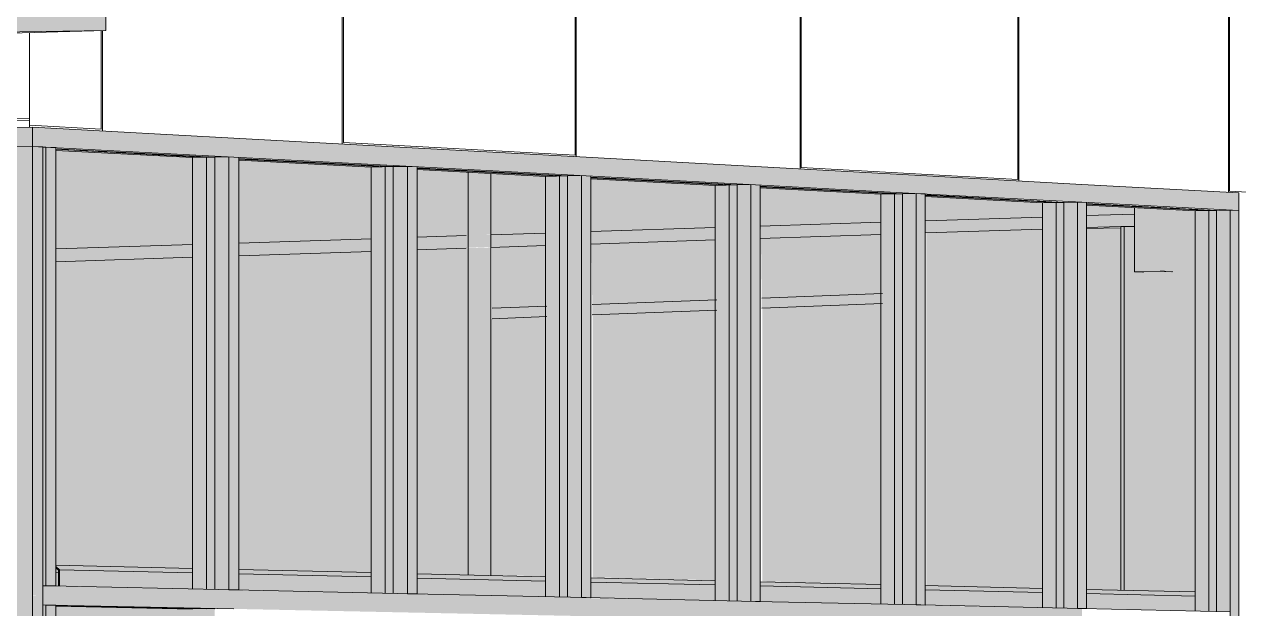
# Model space of a CAD drawing. Header units: inches. Extents: x -2804 to 58974, y -36095 to 66.
# Drawn here: x 58959.7684 to 58959.8358, y 66.0159 to 66.0483 of the extents above; entities that cross this region are included whole.
import ezdxf

# ---------------------------------------------------------------- set-up
doc = ezdxf.new("R2010")
doc.units = ezdxf.units.IN
doc.header["$MEASUREMENT"] = 0
for name, color, linetype, lineweight in [('A-GLAZ-CURT', 52, 'Continuous', 9), ('A-GLAZ-CWMG', 51, 'Continuous', 9), ('A-ROOF', 132, 'Continuous', 13), ('A-WALL-PATT', 111, 'Continuous', 13), ('I-WALL', 2, 'Continuous', 13), ('L-SITE-WALL', 31, 'Continuous', 13), ('S-BEAM', 12, 'Continuous', 9), ('S-COLS', 52, 'Continuous', 9)]:
    doc.layers.add(name, color=color, linetype=linetype, lineweight=lineweight)

# ---------------------------------------------------------------- blocks, each defined once
blk = doc.blocks.new('FP_52-Looking North East Copy 1')
at = {"layer": 'A-WALL-PATT', "lineweight": 9}
for p, q in [((31213.862171, 66.04168), (31213.862171, 66.066902)), ((31213.862239, 66.041761), (31213.862239, 66.066896)), ((31213.875109, 66.041056), (31213.875109, 66.065767)), ((31213.875175, 66.040969), (31213.875175, 66.065761)), ((31213.887615, 66.040289), (31213.887615, 66.06467)), ((31213.887679, 66.040368), (31213.887679, 66.064664)), ((31213.899711, 66.039709), (31213.899711, 66.063609)), ((31213.899772, 66.039625), (31213.899772, 66.063603)), ((31213.911416, 66.038988), (31213.911416, 66.062582)), ((31213.911475, 66.039064), (31213.911475, 66.062576)), ((31213.848779, 66.042498), (31213.848779, 66.047986)), ((31213.84885, 66.042416), (31213.84885, 66.047987)), ((31213.848779, 66.042498), (31213.844805, 66.042716)), ((31213.875109, 66.041056), (31213.862239, 66.041761)), ((31213.899711, 66.039709), (31213.887679, 66.040368)), ((31213.922749, 66.038447), (31213.911475, 66.039064))]:
    blk.add_line(p, q, dxfattribs=at)
blk = doc.blocks.new('FP_53-Looking North East Copy 1')
at = {"layer": 'A-WALL-PATT', "lineweight": 9}
for p, q in [((31213.844805, 66.042984), (31213.839345, 66.042851)), ((31213.844805, 66.043117), (31213.83957, 66.04299))]:
    blk.add_line(p, q, dxfattribs=at)

msp = doc.modelspace()

# ---------------------------------------------------------------- hatches: boundary and pattern name
at = {"layer": 'A-GLAZ-CURT', "lineweight": 5, "transparency": 33554458}
for points in [[(58959.77895, 66.016933), (58959.77895, 66.040948), (58959.77013, 66.041417), (58959.770131, 66.041322), (58959.777712, 66.04092), (58959.777712, 66.01696)], [(58959.788871, 66.016714), (58959.788871, 66.04042), (58959.780294, 66.040877), (58959.780295, 66.040783), (58959.787643, 66.040393), (58959.787643, 66.016742), (58959.788488, 66.016723)], [(58959.798541, 66.016502), (58959.798541, 66.039906), (58959.790196, 66.04035), (58959.790196, 66.040257), (58959.797321, 66.039879), (58959.797321, 66.016529)], [(58959.807967, 66.016294), (58959.807967, 66.039404), (58959.799845, 66.039836), (58959.799846, 66.039745), (58959.806756, 66.039378), (58959.806756, 66.016321)], [(58959.817159, 66.016092), (58959.817159, 66.038915), (58959.809252, 66.039336), (58959.809253, 66.039245), (58959.815957, 66.03889), (58959.815957, 66.016119)], [(58959.826125, 66.015895), (58959.826125, 66.038438), (58959.818426, 66.038827), (58959.818427, 66.038758), (58959.824932, 66.038413), (58959.824932, 66.015921)], [(58959.834606, 66.015708), (58959.834606, 66.037987), (58959.827375, 66.038372), (58959.827376, 66.038283), (58959.833422, 66.037948), (58959.833422, 66.015734), (58959.833905, 66.015724)], [(58959.833422, 66.015734), (58959.833422, 66.016793), (58959.830471, 66.016863), (58959.830471, 66.034553), (58959.831534, 66.034603), (58959.83223, 66.034583), (58959.83223, 66.038027), (58959.827382, 66.038285), (58959.827381, 66.037033), (58959.830044, 66.037098), (58959.830044, 66.037069), (58959.829295, 66.037094), (58959.829295, 66.037027), (58959.827384, 66.036989), (58959.827376, 66.015867), (58959.832228, 66.015761)], [(58959.833422, 66.016793), (58959.833415, 66.037963), (58959.83223, 66.037995), (58959.83223, 66.034583), (58959.831478, 66.034602), (58959.830471, 66.034553), (58959.830471, 66.016863), (58959.83223, 66.016821)], [(58959.824987, 66.017), (58959.824987, 66.036968), (58959.818486, 66.036754), (58959.818486, 66.017154), (58959.823533, 66.017035)], [(58959.827429, 66.037003), (58959.829343, 66.037064), (58959.829343, 66.037109), (58959.829971, 66.037089), (58959.830091, 66.037112), (58959.830091, 66.037136), (58959.827429, 66.037026)], [(58959.777725, 66.018104), (58959.777725, 66.035388), (58959.770147, 66.035139), (58959.770147, 66.018284), (58959.774946, 66.01817)], [(58959.78765, 66.017869), (58959.78765, 66.035715), (58959.780306, 66.035473), (58959.780306, 66.018043), (58959.783533, 66.017967)], [(58959.81607, 66.017221), (58959.81607, 66.032816), (58959.809366, 66.03256), (58959.809366, 66.01738), (58959.814842, 66.01725)], [(58959.806867, 66.017439), (58959.806867, 66.032464), (58959.799955, 66.0322), (58959.799955, 66.017602)], [(58959.77013, 65.965797), (58959.77895, 65.966185), (58959.77895, 66.015851), (58959.77013, 66.016032), (58959.770131, 66.015996), (58959.777712, 66.01584), (58959.777712, 65.966208), (58959.770131, 65.965876)], [(58959.777725, 65.966385), (58959.777725, 66.015843), (58959.770147, 66.016), (58959.770147, 65.966527), (58959.771016, 65.966511)]]:
    msp.add_hatch(color=256, dxfattribs=at).paths.add_polyline_path(points, flags=0)
h = msp.add_hatch(color=256, dxfattribs=at)
h.paths.add_polyline_path([(58959.777712, 66.01696), (58959.777712, 66.018101), (58959.770131, 66.018279), (58959.770133, 66.017127), (58959.774932, 66.017021)], flags=0)
h.paths.add_polyline_path([(58959.770134, 66.035131), (58959.777715, 66.035383), (58959.777715, 66.040922), (58959.770134, 66.041324), (58959.770134, 66.035851)], flags=0)
h = msp.add_hatch(color=256, dxfattribs=at)
h.paths.add_polyline_path([(58959.787643, 66.016742), (58959.787643, 66.017868), (58959.780295, 66.018028), (58959.780295, 66.016903), (58959.784117, 66.016819)], flags=0)
h.paths.add_polyline_path([(58959.780298, 66.035469), (58959.787646, 66.035713), (58959.787647, 66.040395), (58959.780298, 66.040785), (58959.780298, 66.036016)], flags=0)
h = msp.add_hatch(color=256, dxfattribs=at)
h.paths.add_polyline_path([(58959.797321, 66.016529), (58959.797321, 66.01764), (58959.790197, 66.017808), (58959.790197, 66.016685), (58959.797235, 66.01653)], flags=0)
h.paths.add_polyline_path([(58959.794361, 66.031975), (58959.797399, 66.032092), (58959.797325, 66.039881), (58959.794289, 66.040042), (58959.794288, 66.036631), (58959.792054, 66.036585), (58959.791763, 66.03672), (58959.791763, 66.040176), (58959.790201, 66.040259), (58959.7902, 66.035798), (58959.794361, 66.035965), (58959.794361, 66.032557)], flags=0)
h = msp.add_hatch(color=256, dxfattribs=at)
h.paths.add_polyline_path([(58959.797429, 66.017662), (58959.797429, 66.032103), (58959.794288, 66.031948), (58959.794288, 66.035934), (58959.790202, 66.035799), (58959.790202, 66.017809), (58959.797343, 66.017664)], flags=0)
h.paths.add_polyline_path([(58959.792155, 66.036572), (58959.794288, 66.03664), (58959.794288, 66.040041), (58959.791763, 66.040176), (58959.791763, 66.03672), (58959.792054, 66.036585)], flags=0)
h = msp.add_hatch(color=256, dxfattribs=at)
h.paths.add_polyline_path([(58959.806756, 66.016321), (58959.806756, 66.017419), (58959.799847, 66.017581), (58959.799846, 66.016473), (58959.805981, 66.016338)], flags=0)
h.paths.add_polyline_path([(58959.799926, 66.032189), (58959.806841, 66.032455), (58959.806761, 66.03938), (58959.799851, 66.039747), (58959.799926, 66.032577)], flags=0)
h = msp.add_hatch(color=256, dxfattribs=at)
h.paths.add_polyline_path([(58959.815957, 66.016119), (58959.815957, 66.017203), (58959.809254, 66.01736), (58959.809254, 66.016266), (58959.814729, 66.016146)], flags=0)
h.paths.add_polyline_path([(58959.809341, 66.032551), (58959.816049, 66.03281), (58959.815962, 66.038891), (58959.809258, 66.039247), (58959.809341, 66.03305)], flags=0)
h = msp.add_hatch(color=256, dxfattribs=at)
h.paths.add_polyline_path([(58959.824932, 66.015921), (58959.824933, 66.016992), (58959.818428, 66.017145), (58959.818427, 66.016064), (58959.823478, 66.015953)], flags=0)
h.paths.add_polyline_path([(58959.818431, 66.036736), (58959.824937, 66.036952), (58959.824938, 66.038415), (58959.818433, 66.03876), (58959.818431, 66.03709)], flags=0)
at = {"layer": 'A-GLAZ-CWMG'}
msp.add_hatch(color=256, dxfattribs=at).paths.add_polyline_path([(58959.766786, 66.0415), (58959.768829, 66.041547), (58959.768829, 66.04262), (58959.766786, 66.042571), (58959.766786, 66.041548)], flags=0)
at = {"layer": 'A-GLAZ-CWMG', "lineweight": 5}
for points in [[(58959.769845, 66.041493), (58959.769845, 66.042564), (58959.768829, 66.04262), (58959.768829, 66.041547), (58959.76956, 66.041508)], [(58959.780016, 66.040951), (58959.780016, 66.042008), (58959.769845, 66.042564), (58959.769845, 66.041493), (58959.779743, 66.040966)], [(58959.789925, 66.040423), (58959.789925, 66.041467), (58959.780016, 66.042008), (58959.780016, 66.040951), (58959.789654, 66.040438)], [(58959.766786, 66.0166), (58959.768829, 66.016619), (58959.768829, 66.041547), (58959.766786, 66.0415), (58959.766786, 66.016619)], [(58959.7694, 66.016607), (58959.7694, 66.041517), (58959.768829, 66.041547), (58959.768829, 66.016619)], [(58959.76956, 66.017139), (58959.76956, 66.041508), (58959.7694, 66.041493), (58959.7694, 66.017143)], [(58959.77013, 66.017126), (58959.77013, 66.041478), (58959.76956, 66.041508), (58959.76956, 66.017139), (58959.770062, 66.017128)], [(58959.799581, 66.039909), (58959.799581, 66.040939), (58959.789925, 66.041467), (58959.789925, 66.040423), (58959.799318, 66.039923)], [(58959.779739, 66.016915), (58959.779739, 66.040966), (58959.77895, 66.040948), (58959.77895, 66.016933), (58959.779505, 66.01692)], [(58959.780293, 66.016903), (58959.780293, 66.040937), (58959.779739, 66.040951), (58959.779743, 66.016915), (58959.779963, 66.01691)], [(58959.808995, 66.039407), (58959.808995, 66.040424), (58959.799581, 66.040939), (58959.799581, 66.039909), (58959.808738, 66.039421)], [(58959.789654, 66.016697), (58959.789654, 66.040438), (58959.788871, 66.04042), (58959.788871, 66.016714), (58959.789412, 66.016702)], [(58959.790195, 66.016685), (58959.790195, 66.040409), (58959.789654, 66.040423), (58959.789654, 66.016697), (58959.789985, 66.01669)], [(58959.799318, 66.016484), (58959.799318, 66.039923), (58959.798541, 66.039906), (58959.798541, 66.016502), (58959.799067, 66.01649)], [(58959.799844, 66.016473), (58959.799844, 66.039895), (58959.799318, 66.039909), (58959.799318, 66.016484), (58959.79964, 66.016477)], [(58959.818175, 66.038918), (58959.818175, 66.039923), (58959.808995, 66.040412), (58959.808995, 66.039407), (58959.817924, 66.038932)], [(58959.82713, 66.038441), (58959.82713, 66.039433), (58959.818175, 66.039923), (58959.818175, 66.038918), (58959.826885, 66.038454)], [(58959.808738, 66.016277), (58959.808738, 66.039421), (58959.807967, 66.039404), (58959.807967, 66.016294), (58959.80848, 66.016283)], [(58959.809252, 66.016266), (58959.809252, 66.039394), (58959.808738, 66.039407), (58959.808738, 66.016277), (58959.809052, 66.01627)], [(58959.835838, 66.037977), (58959.835838, 66.038957), (58959.82713, 66.039433), (58959.82713, 66.038441), (58959.835664, 66.037986)], [(58959.817924, 66.016075), (58959.817924, 66.038932), (58959.817159, 66.038915), (58959.817159, 66.016092), (58959.817659, 66.016081)], [(58959.818425, 66.016064), (58959.818425, 66.038905), (58959.817924, 66.038918), (58959.817924, 66.016075), (58959.818231, 66.016068)], [(58959.826885, 66.015878), (58959.826885, 66.038454), (58959.826125, 66.038424), (58959.826125, 66.015895), (58959.826614, 66.015884)], [(58959.827374, 66.015867), (58959.827374, 66.038428), (58959.826885, 66.038424), (58959.826885, 66.015878), (58959.827184, 66.015871)], [(58959.83536, 66.015691), (58959.835331, 66.038002), (58959.834606, 66.037957), (58959.834606, 66.015708), (58959.835331, 66.015692)], [(58959.835838, 66.015191), (58959.835838, 66.037977), (58959.83536, 66.037977), (58959.83536, 66.015201)], [(58959.769845, 66.016062), (58959.769845, 66.017133), (58959.7694, 66.017117), (58959.7694, 66.016071), (58959.76956, 66.016068)], [(58959.780016, 66.015852), (58959.780016, 66.016909), (58959.769845, 66.017107), (58959.769845, 66.016062), (58959.779743, 66.015858)], [(58959.768829, 65.96569), (58959.768829, 66.016619), (58959.766786, 66.0166), (58959.766786, 65.965729), (58959.767502, 65.965716)], [(58959.768829, 65.96569), (58959.7694, 65.965725), (58959.7694, 66.016607), (58959.768829, 66.0166), (58959.768829, 65.965722)], [(58959.789925, 66.015648), (58959.789925, 66.016691), (58959.780016, 66.016884), (58959.780016, 66.015852), (58959.789654, 66.015653)], [(58959.799581, 66.015449), (58959.799581, 66.016479), (58959.789925, 66.016666), (58959.789925, 66.015648), (58959.799318, 66.015454)], [(58959.808995, 66.015254), (58959.808995, 66.016271), (58959.799581, 66.016454), (58959.799581, 66.015449), (58959.808738, 66.01526)], [(58959.76956, 65.965722), (58959.76956, 66.016068), (58959.7694, 66.016047), (58959.7694, 65.965725)], [(58959.76956, 65.965722), (58959.77013, 65.965763), (58959.77013, 66.016056), (58959.76956, 66.016044), (58959.76956, 65.965763)], [(58959.818175, 66.015065), (58959.818175, 66.016069), (58959.808995, 66.016247), (58959.808995, 66.015254), (58959.817924, 66.01507)], [(58959.82713, 66.01488), (58959.82713, 66.015872), (58959.818175, 66.016046), (58959.818175, 66.015065), (58959.826885, 66.014885)]]:
    msp.add_hatch(color=256, dxfattribs=at).paths.add_polyline_path(points, flags=0)
at = {"layer": 'A-ROOF', "lineweight": 5}
msp.add_hatch(color=256, dxfattribs=at).paths.add_polyline_path([(58959.747321, 66.047559), (58959.772893, 66.047988), (58959.772893, 66.049064), (58959.747321, 66.04867), (58959.747321, 66.047712)], flags=0)

# ---------------------------------------------------------------- linework, layer by layer
at = {"layer": 'A-GLAZ-CURT'}
for p, q in [((58959.77895, 66.040948), (58959.77013, 66.041417)), ((58959.770131, 66.041383), (58959.778499, 66.040938)), ((58959.77895, 66.040948), (58959.778499, 66.040938)), ((58959.778499, 66.040938), (58959.778499, 66.016943)), ((58959.77895, 66.016933), (58959.77895, 66.040948)), ((58959.788871, 66.04042), (58959.780294, 66.040877)), ((58959.780294, 66.040842), (58959.788424, 66.04041)), ((58959.788871, 66.04042), (58959.788424, 66.04041)), ((58959.788424, 66.04041), (58959.788424, 66.016724)), ((58959.788871, 66.016714), (58959.788871, 66.04042)), ((58959.798541, 66.039906), (58959.790196, 66.04035)), ((58959.790196, 66.040316), (58959.798097, 66.039896)), ((58959.798541, 66.039906), (58959.798097, 66.039896)), ((58959.798097, 66.039896), (58959.798097, 66.016511)), ((58959.798541, 66.016502), (58959.798541, 66.039906)), ((58959.807967, 66.039404), (58959.799845, 66.039836)), ((58959.799846, 66.039803), (58959.807526, 66.039395)), ((58959.807967, 66.039404), (58959.807526, 66.039395)), ((58959.807526, 66.039395), (58959.807526, 66.016304)), ((58959.807967, 66.016294), (58959.807967, 66.039404)), ((58959.817159, 66.038915), (58959.809252, 66.039336)), ((58959.809253, 66.039303), (58959.816721, 66.038906)), ((58959.817159, 66.038915), (58959.816721, 66.038906)), ((58959.816721, 66.038906), (58959.816721, 66.016102)), ((58959.817159, 66.016092), (58959.817159, 66.038915)), ((58959.826125, 66.038438), (58959.818426, 66.038848)), ((58959.818427, 66.038815), (58959.825691, 66.038429)), ((58959.826125, 66.038438), (58959.825691, 66.038429)), ((58959.825691, 66.038429), (58959.825691, 66.015904)), ((58959.826125, 66.015895), (58959.826125, 66.038438)), ((58959.834606, 66.037987), (58959.827375, 66.038372)), ((58959.827375, 66.03834), (58959.834175, 66.037978)), ((58959.834606, 66.037987), (58959.834175, 66.037978)), ((58959.834175, 66.037978), (58959.834175, 66.015718)), ((58959.834606, 66.015708), (58959.834606, 66.037987)), ((58959.77895, 66.015851), (58959.77013, 66.016032)), ((58959.770131, 66.016019), (58959.778499, 66.015847))]:
    msp.add_line(p, q, dxfattribs=at)
at = {"layer": 'A-GLAZ-CWMG'}
for p, q in [((58959.768829, 66.04262), (58959.766786, 66.042571)), ((58959.768829, 66.041547), (58959.768829, 66.04262)), ((58959.769845, 66.042564), (58959.768829, 66.04262)), ((58959.780016, 66.042008), (58959.769845, 66.042564)), ((58959.789925, 66.041467), (58959.780016, 66.042008)), ((58959.766786, 66.0415), (58959.768829, 66.041547)), ((58959.766786, 66.0415), (58959.768829, 66.041547)), ((58959.768829, 66.041547), (58959.7694, 66.041517)), ((58959.768829, 66.041547), (58959.768829, 66.016619)), ((58959.769845, 66.041493), (58959.768829, 66.041547)), ((58959.7694, 66.041517), (58959.7694, 66.016607)), ((58959.7694, 66.041505), (58959.76956, 66.041508)), ((58959.76956, 66.041508), (58959.77013, 66.041478)), ((58959.76956, 66.041508), (58959.76956, 66.017139)), ((58959.780016, 66.040951), (58959.769845, 66.041493)), ((58959.77013, 66.041478), (58959.77013, 66.017126)), ((58959.777712, 66.04092), (58959.770131, 66.041322)), ((58959.799581, 66.040939), (58959.789925, 66.041467)), ((58959.777712, 66.04092), (58959.77895, 66.040948)), ((58959.777712, 66.01696), (58959.777712, 66.04092)), ((58959.77895, 66.040948), (58959.779739, 66.040966)), ((58959.779739, 66.040966), (58959.780293, 66.040937)), ((58959.779739, 66.040966), (58959.779739, 66.016915)), ((58959.789925, 66.040423), (58959.780016, 66.040951)), ((58959.780293, 66.040937), (58959.780293, 66.016903)), ((58959.787643, 66.040393), (58959.780295, 66.040783)), ((58959.808995, 66.040424), (58959.799581, 66.040939)), ((58959.787643, 66.040393), (58959.788871, 66.04042)), ((58959.787643, 66.016742), (58959.787643, 66.040393)), ((58959.788871, 66.04042), (58959.789654, 66.040438)), ((58959.789654, 66.040438), (58959.790195, 66.040409)), ((58959.789654, 66.040438), (58959.789654, 66.016697)), ((58959.799581, 66.039909), (58959.789925, 66.040423)), ((58959.790195, 66.040409), (58959.790195, 66.016685)), ((58959.797321, 66.039879), (58959.790196, 66.040257)), ((58959.798541, 66.039906), (58959.799318, 66.039923)), ((58959.799318, 66.039923), (58959.799844, 66.039895)), ((58959.799318, 66.039923), (58959.799318, 66.016484)), ((58959.808995, 66.039407), (58959.799581, 66.039909)), ((58959.818175, 66.039923), (58959.808995, 66.040424)), ((58959.82713, 66.039433), (58959.818175, 66.039923)), ((58959.797321, 66.039879), (58959.798541, 66.039906)), ((58959.797321, 66.016529), (58959.797321, 66.039879)), ((58959.799844, 66.039895), (58959.799844, 66.016473)), ((58959.806756, 66.039378), (58959.799846, 66.039745)), ((58959.806756, 66.039378), (58959.807967, 66.039404)), ((58959.806756, 66.016321), (58959.806756, 66.039378)), ((58959.807967, 66.039404), (58959.808738, 66.039421)), ((58959.808738, 66.039421), (58959.809252, 66.039394)), ((58959.808738, 66.039421), (58959.808738, 66.016277)), ((58959.818175, 66.038918), (58959.808995, 66.039407)), ((58959.809252, 66.039394), (58959.809252, 66.016266)), ((58959.815957, 66.03889), (58959.809253, 66.039245)), ((58959.835838, 66.038957), (58959.82713, 66.039433)), ((58959.815957, 66.03889), (58959.817159, 66.038915)), ((58959.815957, 66.016119), (58959.815957, 66.03889)), ((58959.817159, 66.038915), (58959.817924, 66.038932)), ((58959.817924, 66.038932), (58959.818425, 66.038905)), ((58959.817924, 66.038932), (58959.817924, 66.016075)), ((58959.82713, 66.038441), (58959.818175, 66.038918)), ((58959.818425, 66.038905), (58959.818425, 66.016064)), ((58959.824932, 66.038413), (58959.818427, 66.038758)), ((58959.835838, 66.038957), (58959.835838, 66.037977)), ((58959.824932, 66.038413), (58959.826125, 66.038438)), ((58959.824932, 66.015921), (58959.824932, 66.038413)), ((58959.826125, 66.038438), (58959.826885, 66.038454)), ((58959.826885, 66.038454), (58959.827374, 66.038428)), ((58959.826885, 66.038454), (58959.826885, 66.015878)), ((58959.835838, 66.037977), (58959.82713, 66.038441)), ((58959.827374, 66.038428), (58959.827374, 66.015867)), ((58959.833422, 66.037962), (58959.827376, 66.038283)), ((58959.833422, 66.037962), (58959.834606, 66.037987)), ((58959.833422, 66.015734), (58959.833422, 66.037962)), ((58959.834606, 66.037987), (58959.83536, 66.038002)), ((58959.83536, 66.038002), (58959.835838, 66.037977)), ((58959.83536, 66.015201), (58959.83536, 66.038002)), ((58959.835838, 66.015191), (58959.835838, 66.037977)), ((58959.7694, 66.016071), (58959.7694, 66.017142)), ((58959.769845, 66.017133), (58959.7694, 66.017142)), ((58959.77013, 66.017126), (58959.76956, 66.017139)), ((58959.780016, 66.016909), (58959.769845, 66.017133)), ((58959.768829, 66.016619), (58959.768829, 65.96569)), ((58959.7694, 66.016607), (58959.7694, 65.965715)), ((58959.780293, 66.016903), (58959.779739, 66.016915)), ((58959.789925, 66.016691), (58959.780016, 66.016909)), ((58959.790195, 66.016685), (58959.789654, 66.016697)), ((58959.799581, 66.016479), (58959.789925, 66.016691)), ((58959.799844, 66.016473), (58959.799318, 66.016484)), ((58959.808995, 66.016271), (58959.799581, 66.016479)), ((58959.769845, 66.016062), (58959.7694, 66.016071)), ((58959.76956, 66.016068), (58959.77013, 66.016056)), ((58959.76956, 66.016068), (58959.76956, 65.965722)), ((58959.780016, 66.015852), (58959.769845, 66.016062)), ((58959.77013, 66.016056), (58959.77013, 65.965747)), ((58959.777712, 66.01584), (58959.770131, 66.015996)), ((58959.809252, 66.016266), (58959.808738, 66.016277)), ((58959.818175, 66.016069), (58959.808995, 66.016271)), ((58959.818425, 66.016064), (58959.817924, 66.016075)), ((58959.82713, 66.015872), (58959.818175, 66.016069)), ((58959.827374, 66.015867), (58959.826885, 66.015878)), ((58959.83536, 66.015691), (58959.82713, 66.015872))]:
    msp.add_line(p, q, dxfattribs=at)
at = {"layer": 'A-ROOF'}
for p, q in [((58959.772893, 66.049064), (58959.772893, 66.047988)), ((58959.772893, 66.047988), (58959.747321, 66.047559)), ((58959.763022, 66.047722), (58959.772893, 66.047988))]:
    msp.add_line(p, q, dxfattribs=at)
at = {"layer": 'I-WALL'}
for p, q in [((58959.793031, 66.017742), (58959.793031, 66.040108)), ((58959.794288, 66.040041), (58959.794288, 66.017712))]:
    msp.add_line(p, q, dxfattribs=at)
at = {"layer": 'L-SITE-WALL'}
msp.add_line((58959.768661, 66.047873), (58959.768661, 66.042616), dxfattribs=at)
at = {"layer": 'S-BEAM'}
for p, q in [((58959.809257, 66.037115), (58959.815961, 66.037332)), ((58959.818431, 66.037412), (58959.824937, 66.037622)), ((58959.827381, 66.037701), (58959.830042, 66.037787)), ((58959.7902, 66.036499), (58959.792921, 66.036587)), ((58959.794288, 66.036631), (58959.797324, 66.03673)), ((58959.79985, 66.036811), (58959.80676, 66.037034)), ((58959.809257, 66.036431), (58959.815961, 66.036654)), ((58959.818431, 66.036736), (58959.824937, 66.036952)), ((58959.827381, 66.037033), (58959.829295, 66.037097)), ((58959.829482, 66.037103), (58959.830042, 66.037122)), ((58959.770134, 66.035851), (58959.777715, 66.036096)), ((58959.780298, 66.036179), (58959.787646, 66.036417)), ((58959.7902, 66.035798), (58959.792921, 66.035888)), ((58959.794288, 66.035934), (58959.797324, 66.036034)), ((58959.79985, 66.036118), (58959.80676, 66.036348)), ((58959.770134, 66.035131), (58959.777715, 66.035383)), ((58959.780298, 66.035469), (58959.787646, 66.035713)), ((58959.809341, 66.033122), (58959.816049, 66.033375)), ((58959.794361, 66.032557), (58959.797399, 66.032671)), ((58959.799926, 66.032767), (58959.806841, 66.033028)), ((58959.809341, 66.032551), (58959.816049, 66.03281)), ((58959.794361, 66.031975), (58959.797399, 66.032092)), ((58959.799926, 66.032189), (58959.806841, 66.032455)), ((58959.770131, 66.018279), (58959.777712, 66.018101)), ((58959.770323, 66.018026), (58959.770131, 66.018214)), ((58959.770131, 66.018138), (58959.770274, 66.017999)), ((58959.770279, 66.017882), (58959.770133, 66.017886)), ((58959.770274, 66.017999), (58959.770274, 66.017124)), ((58959.770323, 66.017123), (58959.770323, 66.018026)), ((58959.777712, 66.017855), (58959.770323, 66.018026)), ((58959.780295, 66.01804), (58959.787643, 66.017868)), ((58959.787643, 66.017625), (58959.780295, 66.017795)), ((58959.790197, 66.017808), (58959.797321, 66.01764)), ((58959.797321, 66.017401), (58959.790197, 66.017566)), ((58959.806756, 66.017182), (58959.799846, 66.017342)), ((58959.799847, 66.017581), (58959.806756, 66.017419)), ((58959.809254, 66.01736), (58959.815957, 66.017203)), ((58959.815957, 66.016969), (58959.809254, 66.017125)), ((58959.818428, 66.017145), (58959.824933, 66.016992)), ((58959.824932, 66.016761), (58959.818427, 66.016912)), ((58959.833422, 66.016565), (58959.827376, 66.016705)), ((58959.827377, 66.016935), (58959.833422, 66.016793))]:
    msp.add_line(p, q, dxfattribs=at)
at = {"layer": 'S-COLS'}
for p, q in [((58959.830044, 66.034575), (58959.830044, 66.038143)), ((58959.829296, 66.037027), (58959.827384, 66.036989)), ((58959.829481, 66.037098), (58959.829295, 66.037094)), ((58959.829295, 66.01689), (58959.829295, 66.037094)), ((58959.829481, 66.016886), (58959.829481, 66.037098)), ((58959.830032, 66.037069), (58959.829481, 66.037098)), ((58959.830073, 66.034572), (58959.830471, 66.034553)), ((58959.830158, 66.034575), (58959.830174, 66.034577)), ((58959.830173, 66.034574), (58959.830158, 66.034575)), ((58959.831478, 66.034606), (58959.830161, 66.034581)), ((58959.830571, 66.034554), (58959.830173, 66.034574)), ((58959.831707, 66.034601), (58959.832087, 66.034583)), ((58959.832187, 66.034585), (58959.831789, 66.034604))]:
    msp.add_line(p, q, dxfattribs=at)
for points in [[(58959.830161, 66.034581, 0), (58959.830076, 66.034578, 0), (58959.830044, 66.034575, 0)], [(58959.831789, 66.034604, 0), (58959.831707, 66.034606, 0), (58959.831593, 66.034607, 0), (58959.831478, 66.034606, 0)]]:
    msp.add_polyline3d(points, dxfattribs=at)

# ---------------------------------------------------------------- block references
at = {"layer": 'L-SITE-WALL', "lineweight": 9}
for name in ['FP_52-Looking North East Copy 1', 'FP_53-Looking North East Copy 1']:
    msp.add_blockref(name, (27745.923856, 0), dxfattribs=at)

doc.saveas('drawing.dxf')
